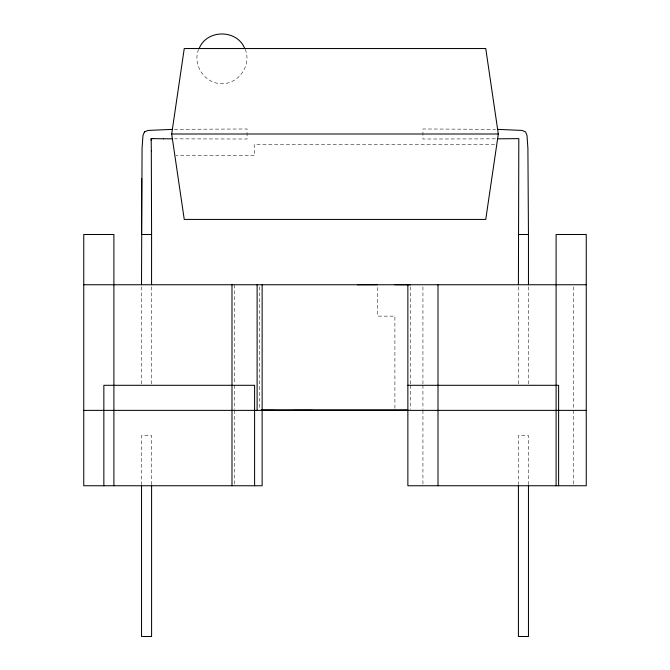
<?xml version="1.0" encoding="UTF-8"?>
<svg xmlns="http://www.w3.org/2000/svg" width="670" height="670" viewBox="0 0 670 670"><rect width="100%" height="100%" fill="white"/><g stroke="black" fill="none" stroke-linecap="round" stroke-linejoin="round"><path stroke-width="0.5" stroke-dasharray="3.35 2.51" d="M198.58 49.379C192.223 65.208 204.928 83.767 221.938 83.75C238.947 83.767 251.652 65.208 245.295 49.379M174.368 129.335L247.062 128.975L247.062 139.025L174.518 138.841M495.457 138.841L422.938 139.025L422.946 128.975L495.607 129.335M494.669 144.678L254.131 144.678L254.91 155.356L175.858 155.356M573.688 286.844L573.688 409.328M573.688 410.375L573.688 484.703M528.462 286.844L528.462 384.203M528.462 484.703L528.462 435.5L518.413 435.5L518.413 484.703M518.413 286.844L518.413 384.203M422.938 286.844L422.938 384.203M422.938 385.25L422.938 409.328M422.938 410.375L422.938 484.703M410.375 286.844L410.375 384.212M410.375 385.258L410.375 409.328M394.898 408.281L394.898 316.139L377.545 316.139L377.545 284.75M259.625 286.844L259.625 409.328M234.5 284.75L234.5 384.203M234.5 385.25L234.5 409.328M234.5 410.375L234.5 484.703M151.562 286.844L151.562 384.203M151.588 484.703L151.588 435.5L141.537 435.5L141.537 484.703M141.537 286.844L141.512 384.203"/><path stroke-width="1" d="M144.452 131.889L142.961 135.499L142.065 148.279L141.512 284.75M141.663 178.522L141.521 234.5L151.588 234.5L151.562 284.75M518.413 284.75L518.815 138.623L497.483 138.832M171.688 134L184.25 48.541L485.75 48.541L498.312 134L485.75 219.425L184.25 219.425L171.688 134L498.312 134M199.132 48.525C206.837 29.137 237.038 29.137 244.743 48.525M144.418 131.889L148.062 130.424L172.316 129.369M357.378 284.733L377.21 284.708M292.79 410.425L312.622 410.392M518.413 234.5L528.462 234.5L528.462 284.75M83.75 284.75L586.25 284.75M407.863 385.3L558.613 385.3L558.613 485.8M261.3 409.873L407.863 409.873M83.75 410.375L586.25 410.375M151.336 150.809L151.16 138.623L152.802 138.631M394.781 284.7L410.375 284.758M261.71 410.383L275.219 410.425M163.338 138.774L172.517 138.832M152.768 138.631L163.371 138.774M497.684 129.369L521.947 130.424L525.556 131.889L527.014 135.499L527.901 148.279L528.462 234.5M151.311 150.809L151.588 234.5M151.194 138.623L151.194 140.239M556.1 485.75L556.1 234.5L586.25 234.5L586.25 485.75L407.863 485.75L407.863 284.75M528.462 485.75L528.462 636.5L518.413 636.5L518.413 485.75M438.012 284.75L438.012 485.75M262.137 284.75L262.137 485.75L83.75 485.75L83.75 234.5L113.9 234.5L113.9 485.75M257.113 284.75L257.113 410.375M254.6 485.8L254.6 385.3L103.85 385.3L103.85 485.8M231.988 284.75L231.988 485.75M151.588 485.75L151.588 636.5L141.537 636.5L141.537 485.75"/></g></svg>
